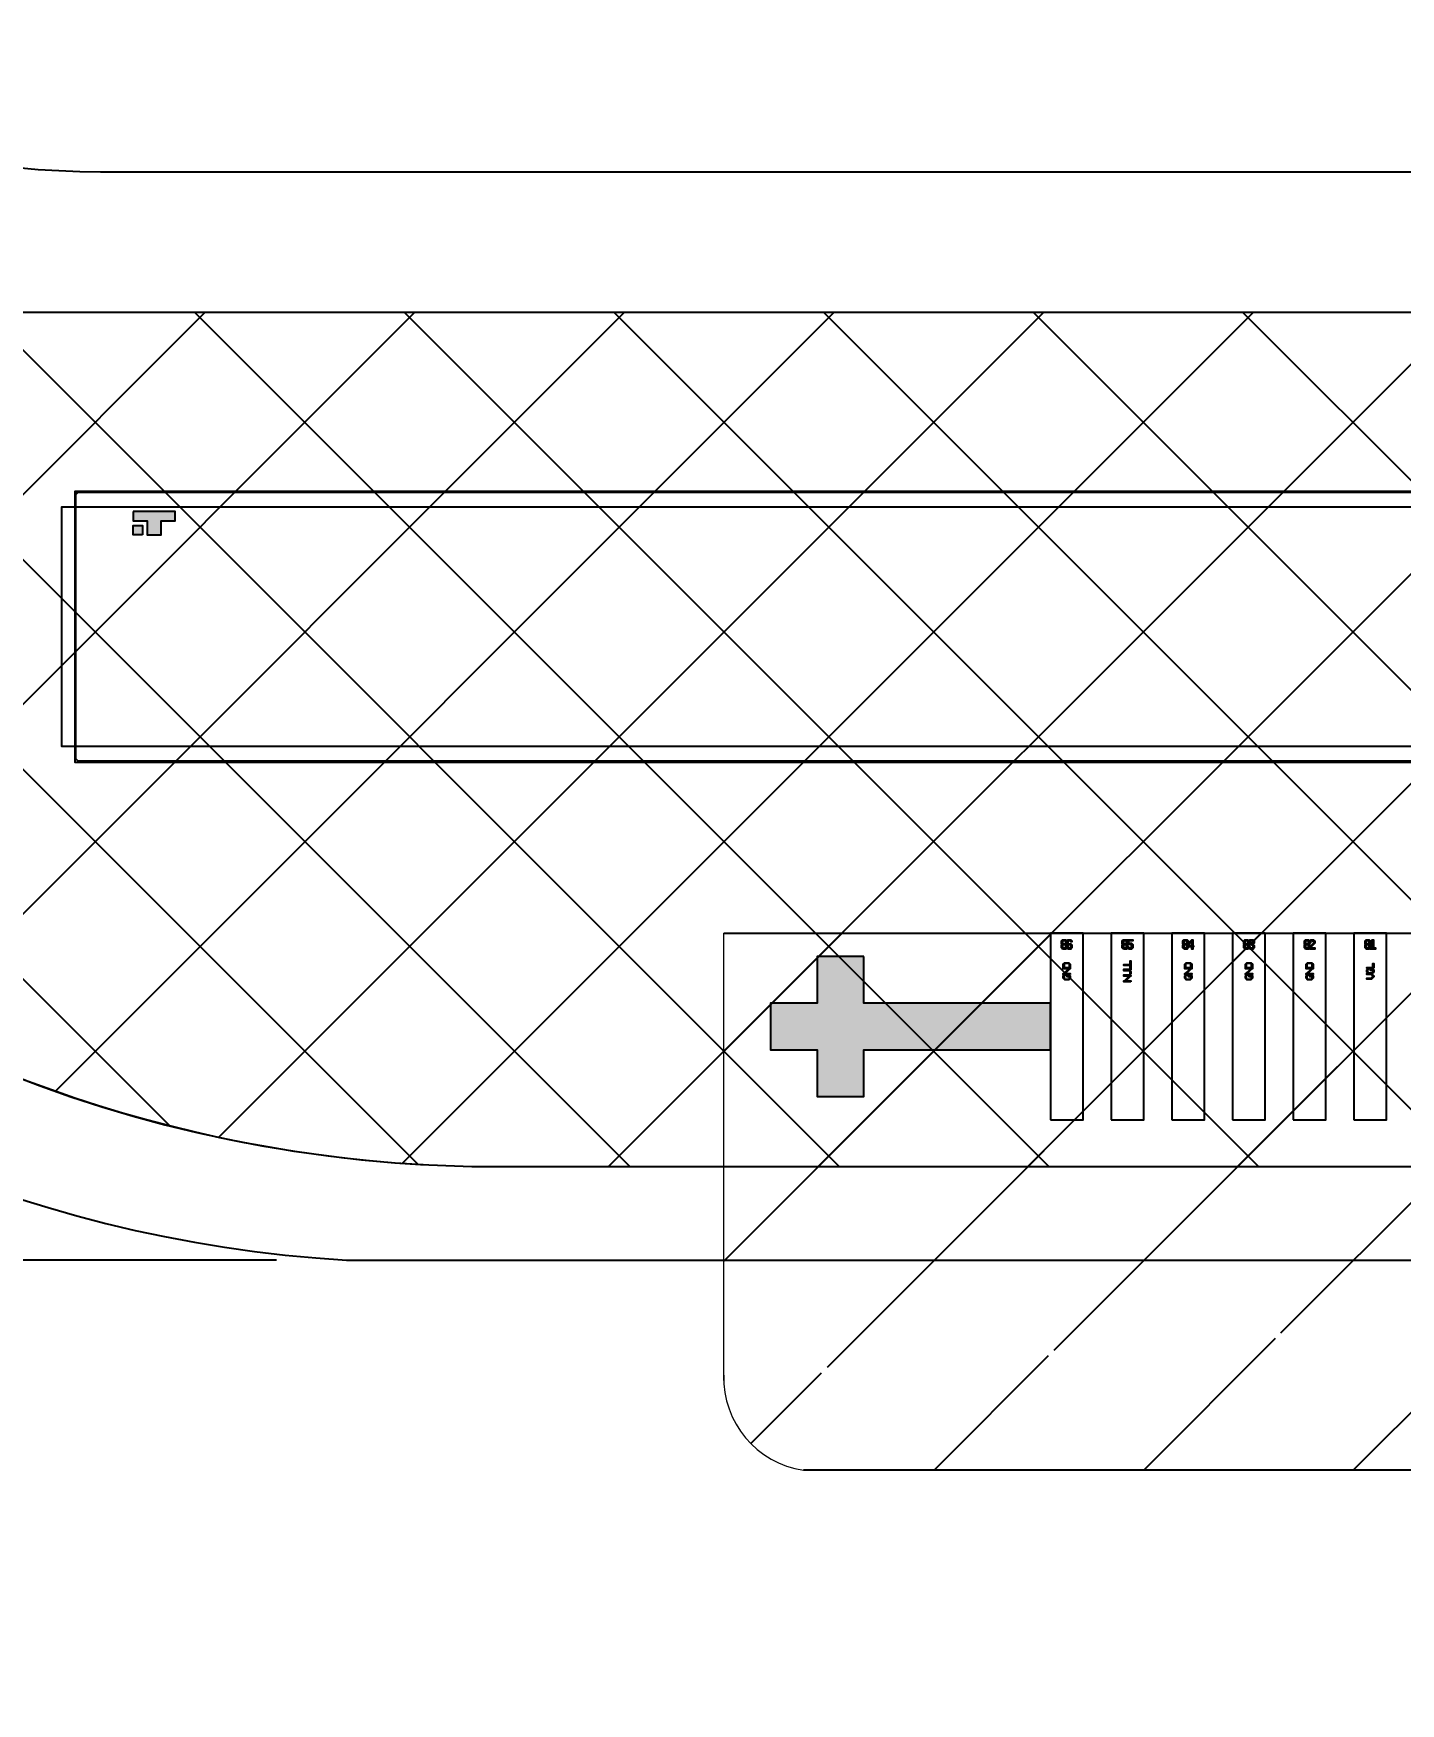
# Model space of a CAD drawing. Header units: inches. Extents: x 4290 to 4597, y -1782 to -1574.
# Drawn here: x 4374.958 to 4377.887, y -1674.746 to -1671.169 of the extents above; entities that cross this region are included whole.
import ezdxf

# ---------------------------------------------------------------- set-up
doc = ezdxf.new("R2010")
doc.units = ezdxf.units.IN
doc.header["$LTSCALE"] = 0.2
doc.header["$MEASUREMENT"] = 0
for name, color, linetype in [('5剖面线层', 2, 'Continuous'), ('B_M.drawing', 7, 'Continuous'), ('DWG', 7, 'Continuous'), ('FPC', 5, 'Continuous'), ('L127.drawing', 1, 'Continuous'), ('L34.drawing', 2, 'Continuous'), ('LAYOUT.drawing', 7, 'Continuous'), ('OUTLINE.drawing', 5, 'Continuous')]:
    doc.layers.add(name, color=color, linetype=linetype)
doc.layers.add('dim', color=82, linetype='Continuous', lineweight=9)
doc.styles.add('宋体', font='')
doc.styles.add('样式 1', font='', dxfattribs={"width": 0.75})
doc.styles.get('宋体').set_extended_font_data('SimSun')
doc.styles.get('样式 1').set_extended_font_data('SimSun')
doc.dimstyles.new('ISO-25$0', dxfattribs={"dimscale": 0, "dimtxt": 1, "dimasz": 0.6, "dimexe": 0.5, "dimexo": 0.3, "dimgap": 0.2, "dimtad": 1, "dimrnd": 0.0005, "dimdsep": 46, "dimtxsty": '样式 1', "dimcen": 2.5, "dimclrd": 3, "dimclre": 3, "dimclrt": 3, "dimazin": 0, "dimtfac": 1, "dimtmove": 0, "dimatfit": 3, "dimfxl": 1, "dimlwd": 9, "dimlwe": 9, "dimarcsym": 0})
doc.dimstyles.new('STANDARD$0', dxfattribs={"dimtxt": 2, "dimasz": 2, "dimexe": 0.2, "dimexo": 0.2, "dimgap": 1, "dimtad": 1, "dimdec": 1, "dimzin": 0, "dimdsep": 46, "dimtxsty": 'Standard', "dimcen": 0, "dimclrd": 256, "dimclre": 256, "dimclrt": 7, "dimadec": 0, "dimazin": 0, "dimtfac": 1, "dimtdec": 1, "dimtofl": 0, "dimtmove": 0, "dimatfit": 0, "dimfxl": 1, "dimtolj": 1, "dimtzin": 0, "dimarcsym": 0})

# ---------------------------------------------------------------- blocks, each defined once
blk = doc.blocks.new('*D54')
at = {"layer": 'Defpoints', "color": 0, "transparency": 16777216}
for p in [(4361.4878, -1633.5805), (4387.1421, -1633.5805), (4384.0112, -1676.2605)]:
    blk.add_point(p, dxfattribs=at)
at = {"layer": 'dim', "color": 7, "lineweight": -2, "transparency": 16777216}
for p, q in [((4386.9921, -1633.5805), (4361.4878, -1633.5805)), ((4361.4878, -1674.9605), (4361.4878, -1634.8805)), ((4383.8612, -1676.2605), (4361.4878, -1676.2605))]:
    blk.add_line(p, q, dxfattribs=at)
at = {"layer": 'dim', "color": 7, "transparency": 16777216}
for points in [[(4361.2711, -1634.8805), (4361.7045, -1634.8805), (4361.4878, -1633.5805)], [(4361.2711, -1674.9605), (4361.7045, -1674.9605), (4361.4878, -1676.2605)]]:
    blk.add_solid(points, dxfattribs=at)
at = {"layer": 'dim', "color": 7, "transparency": 16777216, "insert": (4360.5842, -1654.9205), "char_height": 1.3, "attachment_point": 5, "rotation": 90, "style": '宋体'}
blk.add_mtext('\\A1;LENS OD 42.68', dxfattribs=at)
blk = doc.blocks.new('*D58')
at = {"layer": 'Defpoints', "color": 0, "transparency": 16777216}
for p in [(4371.3567, -1656.5888), (4382.4042, -1687.0106), (4371.3567, -1693.1817)]:
    blk.add_point(p, dxfattribs=at)
at = {"layer": 'dim', "color": 3, "lineweight": 9, "transparency": 16777216}
for p, q in [((4371.3567, -1656.8888), (4371.3567, -1693.6817)), ((4382.4042, -1687.3106), (4382.4042, -1693.6817)), ((4381.8042, -1693.1817), (4371.9567, -1693.1817))]:
    blk.add_line(p, q, dxfattribs=at)
at = {"layer": 'dim', "color": 3, "transparency": 16777216}
for points in [[(4371.9567, -1693.0817), (4371.9567, -1693.2817), (4371.3567, -1693.1817)], [(4381.8042, -1693.0817), (4381.8042, -1693.2817), (4382.4042, -1693.1817)]]:
    blk.add_solid(points, dxfattribs=at)
at = {"layer": 'dim', "color": 3, "transparency": 16777216, "insert": (4376.8804, -1692.4426), "char_height": 1, "attachment_point": 5, "style": '样式 1'}
blk.add_mtext('11.05±0.5', dxfattribs=at)
blk = doc.blocks.new('ic_GC')
at = {"layer": 'B_M.drawing'}
blk.add_lwpolyline([(-7.65, -0.29), (-7.65, 0.29), (7.65, 0.29), (7.65, 0.2855), (7.6455, 0.2855), (7.643, 0.288), (-7.643, 0.288), (-7.648, 0.283), (-7.648, -0.283), (-7.643, -0.288), (7.643, -0.288), (7.648, -0.283), (7.648, 0.283), (7.6455, 0.2855), (7.65, 0.2855), (7.65, -0.29), (-7.65, -0.29)], close=True, dxfattribs=at)
blk = doc.blocks.new('ic_mark_r')
at = {"layer": '5剖面线层'}
h = blk.add_hatch(color=3, dxfattribs=at)
h.dxf.hatch_style = 1
h.paths.add_polyline_path([(0.045, 0.02495), (0.045, 0.00505), (0.015, 0.00505), (0.015, -0.02495), (-0.015, -0.02495), (-0.015, 0.00505), (-0.045, 0.00505), (-0.045, 0.02495)])
h.paths.add_polyline_path([(0.025, -0.02495), (0.045, -0.02495), (0.045, -0.00495), (0.025, -0.00495)])
at = {"layer": 'OUTLINE.drawing'}
for points in [[(0.045, 0.02495), (0.045, 0.00505), (0.015, 0.00505), (0.015, -0.02495), (-0.015, -0.02495), (-0.015, 0.00505), (-0.045, 0.00505), (-0.045, 0.02495), (0.045, 0.02495)], [(0.025, -0.02495), (0.045, -0.02495), (0.045, -0.00495), (0.025, -0.00495), (0.025, -0.02495)]]:
    blk.add_lwpolyline(points, close=True, dxfattribs=at)
blk = doc.blocks.new('ic_89v3_spec_out_line')
at = {"layer": 'L127.drawing'}
blk.add_lwpolyline([(-7.6775, -0.2565), (7.6775, -0.2565), (7.6775, 0.2565), (-7.6775, 0.2565), (-7.6775, -0.2565)], close=True, dxfattribs=at)
blk.add_lwpolyline([(-7.6775, -0.2565), (7.6775, -0.2565), (7.6775, 0.2565), (-7.6775, 0.2565), (-7.6775, -0.2565)], close=True, dxfattribs=at)
blk.add_lwpolyline([(-7.6775, -0.2565), (7.6775, -0.2565), (7.6775, 0.2565), (-7.6775, 0.2565), (-7.6775, -0.2565)], close=True, dxfattribs=at)
blk = doc.blocks.new('ALIGN_R')
at = {"layer": 'L34.drawing'}
for points in [[(0.045, 0.0199), (0.045, 0), (0.015, 0), (0.015, -0.03), (-0.015, -0.03), (-0.015, 0), (-0.045, 0), (-0.045, 0.0199), (0.045, 0.0199)], [(0.025, -0.03), (0.045, -0.03), (0.045, -0.01), (0.025, -0.01), (0.025, -0.03)]]:
    blk.add_lwpolyline(points, close=True, dxfattribs=at)
blk = doc.blocks.new('ic_89v3_spec_pad_location')
for name, p in [('ic_89v3_spec_out_line', (0, 0)), ('ALIGN_R', (7.48, 0.2265))]:
    blk.add_blockref(name, p)
blk = doc.blocks.new('ic_all')
at = {"xscale": -1}
for name, p in [('ic_GC', (-0.71194, -0.08845)), ('ic_89v3_spec_pad_location', (-0.71194, -0.08795)), ('ic_mark_r', (-8.19194, 0.1335))]:
    blk.add_blockref(name, p, dxfattribs=at)
blk = doc.blocks.new('fpc_pad')
at = {"layer": 'OUTLINE.drawing'}
blk.add_lwpolyline([(-0.035, -0.2), (0.035, -0.2), (0.035, 0.2), (-0.035, 0.2), (-0.035, -0.2)], close=True, dxfattribs=at)
blk = doc.blocks.new('fpc_pad_dummy')
at = {"layer": 'OUTLINE.drawing'}
blk.add_lwpolyline([(-0.035, -0.2), (0.035, -0.2), (0.035, 0.2), (-0.035, 0.2), (-0.035, -0.2)], close=True, dxfattribs=at)
blk = doc.blocks.new('fpc_mark')
at = {"layer": '5剖面线层'}
h = blk.add_hatch(color=3, dxfattribs=at)
h.dxf.hatch_style = 1
h.paths.add_polyline_path([(-0.1, 0.15), (-0.2, 0.15), (-0.2, 0.05), (-0.3, 0.05), (-0.3, -0.05), (-0.2, -0.05), (-0.2, -0.15), (-0.1, -0.15), (-0.1, -0.05), (0.3, -0.05), (0.3, 0.05), (-0.1, 0.05)])
at = {"layer": 'OUTLINE.drawing'}
blk.add_lwpolyline([(-0.1, 0.15), (-0.2, 0.15), (-0.2, 0.05), (-0.3, 0.05), (-0.3, -0.05), (-0.2, -0.05), (-0.2, -0.15), (-0.1, -0.15), (-0.1, -0.05), (0.3, -0.05), (0.3, 0.05), (-0.1, 0.05), (-0.1, 0.15)], close=True, dxfattribs=at)
blk = doc.blocks.new('fpc_label')
at = {"layer": 'LAYOUT.drawing'}
for points in [[(-5.64749, 0.05355), (-5.66249, 0.05355), (-5.66249, 0.06188), (-5.65916, 0.06521), (-5.65082, 0.06521), (-5.64749, 0.06188), (-5.64749, 0.05522), (-5.64916, 0.05522), (-5.64916, 0.06105), (-5.65166, 0.06354), (-5.65832, 0.06354), (-5.66083, 0.06105), (-5.66083, 0.05522), (-5.64749, 0.05522), (-5.64749, 0.05355)], [(-5.64749, 0.04022), (-5.66249, 0.04022), (-5.66249, 0.04188), (-5.66125, 0.04188), (-5.65249, 0.05063), (-5.65249, 0.05189), (-5.66249, 0.05189), (-5.66249, 0.05355), (-5.64749, 0.05355), (-5.64749, 0.05189), (-5.64874, 0.05189), (-5.65708, 0.04355), (-5.65708, 0.04188), (-5.64749, 0.04188), (-5.64749, 0.04022)], [(-5.64749, 0.03189), (-5.65082, 0.02856), (-5.65916, 0.02856), (-5.66249, 0.03189), (-5.66249, 0.03689), (-5.65916, 0.04022), (-5.6575, 0.04022), (-5.6575, 0.03855), (-5.65832, 0.03855), (-5.66083, 0.03606), (-5.66083, 0.03272), (-5.65832, 0.03023), (-5.65166, 0.03023), (-5.64916, 0.03272), (-5.64916, 0.03606), (-5.65166, 0.03855), (-5.65249, 0.03855), (-5.65249, 0.03522), (-5.65415, 0.03522), (-5.65415, 0.04022), (-5.65082, 0.04022), (-5.64749, 0.03689), (-5.64749, 0.03189)], [(-5.51749, 0.05938), (-5.53249, 0.05938), (-5.53249, 0.06104), (-5.51916, 0.06104), (-5.51916, 0.06938), (-5.51749, 0.06938), (-5.51749, 0.05938)], [(-5.51749, 0.04937), (-5.53249, 0.04937), (-5.53249, 0.05104), (-5.51916, 0.05104), (-5.51916, 0.05938), (-5.51749, 0.05938), (-5.51749, 0.04937)], [(-5.51749, 0.04105), (-5.52082, 0.03772), (-5.53249, 0.03772), (-5.53249, 0.03938), (-5.52166, 0.03938), (-5.51916, 0.04187), (-5.51916, 0.04522), (-5.52166, 0.04771), (-5.53249, 0.04771), (-5.53249, 0.04937), (-5.52082, 0.04937), (-5.51749, 0.04604), (-5.51749, 0.04105)], [(-5.51749, 0.02438), (-5.53249, 0.02438), (-5.53249, 0.02605), (-5.53125, 0.02605), (-5.52249, 0.03479), (-5.52249, 0.03605), (-5.53249, 0.03605), (-5.53249, 0.03772), (-5.51749, 0.03772), (-5.51749, 0.03605), (-5.51874, 0.03605), (-5.52708, 0.02771), (-5.52708, 0.02605), (-5.51749, 0.02605), (-5.51749, 0.02438)], [(-5.38749, 0.05355), (-5.40249, 0.05355), (-5.40249, 0.06188), (-5.39916, 0.06521), (-5.39082, 0.06521), (-5.38749, 0.06188), (-5.38749, 0.05522), (-5.38916, 0.05522), (-5.38916, 0.06105), (-5.39166, 0.06354), (-5.39832, 0.06354), (-5.40083, 0.06105), (-5.40083, 0.05522), (-5.38749, 0.05522), (-5.38749, 0.05355)], [(-5.38749, 0.04022), (-5.40249, 0.04022), (-5.40249, 0.04188), (-5.40125, 0.04188), (-5.39249, 0.05063), (-5.39249, 0.05189), (-5.40249, 0.05189), (-5.40249, 0.05355), (-5.38749, 0.05355), (-5.38749, 0.05189), (-5.38874, 0.05189), (-5.39708, 0.04355), (-5.39708, 0.04188), (-5.38749, 0.04188), (-5.38749, 0.04022)], [(-5.38749, 0.03189), (-5.39082, 0.02856), (-5.39916, 0.02856), (-5.40249, 0.03189), (-5.40249, 0.03689), (-5.39916, 0.04022), (-5.3975, 0.04022), (-5.3975, 0.03855), (-5.39832, 0.03855), (-5.40083, 0.03606), (-5.40083, 0.03272), (-5.39832, 0.03023), (-5.39166, 0.03023), (-5.38916, 0.03272), (-5.38916, 0.03606), (-5.39166, 0.03855), (-5.39249, 0.03855), (-5.39249, 0.03522), (-5.39415, 0.03522), (-5.39415, 0.04022), (-5.39082, 0.04022), (-5.38749, 0.03689), (-5.38749, 0.03189)], [(-5.25749, 0.05355), (-5.27249, 0.05355), (-5.27249, 0.06188), (-5.26916, 0.06521), (-5.26082, 0.06521), (-5.25749, 0.06188), (-5.25749, 0.05522), (-5.25916, 0.05522), (-5.25916, 0.06105), (-5.26166, 0.06354), (-5.26832, 0.06354), (-5.27083, 0.06105), (-5.27083, 0.05522), (-5.25749, 0.05522), (-5.25749, 0.05355)], [(-5.25749, 0.04022), (-5.27249, 0.04022), (-5.27249, 0.04188), (-5.27125, 0.04188), (-5.26249, 0.05063), (-5.26249, 0.05189), (-5.27249, 0.05189), (-5.27249, 0.05355), (-5.25749, 0.05355), (-5.25749, 0.05189), (-5.25874, 0.05189), (-5.26708, 0.04355), (-5.26708, 0.04188), (-5.25749, 0.04188), (-5.25749, 0.04022)], [(-5.25749, 0.03189), (-5.26082, 0.02856), (-5.26916, 0.02856), (-5.27249, 0.03189), (-5.27249, 0.03689), (-5.26916, 0.04022), (-5.2675, 0.04022), (-5.2675, 0.03855), (-5.26832, 0.03855), (-5.27083, 0.03606), (-5.27083, 0.03272), (-5.26832, 0.03023), (-5.26166, 0.03023), (-5.25916, 0.03272), (-5.25916, 0.03606), (-5.26166, 0.03855), (-5.26249, 0.03855), (-5.26249, 0.03522), (-5.26415, 0.03522), (-5.26415, 0.04022), (-5.26082, 0.04022), (-5.25749, 0.03689), (-5.25749, 0.03189)], [(-5.12749, 0.05355), (-5.14249, 0.05355), (-5.14249, 0.06188), (-5.13916, 0.06521), (-5.13082, 0.06521), (-5.12749, 0.06188), (-5.12749, 0.05522), (-5.12916, 0.05522), (-5.12916, 0.06105), (-5.13166, 0.06354), (-5.13832, 0.06354), (-5.14083, 0.06105), (-5.14083, 0.05522), (-5.12749, 0.05522), (-5.12749, 0.05355)], [(-5.12749, 0.04022), (-5.14249, 0.04022), (-5.14249, 0.04188), (-5.14125, 0.04188), (-5.13249, 0.05063), (-5.13249, 0.05189), (-5.14249, 0.05189), (-5.14249, 0.05355), (-5.12749, 0.05355), (-5.12749, 0.05189), (-5.12874, 0.05189), (-5.13708, 0.04355), (-5.13708, 0.04188), (-5.12749, 0.04188), (-5.12749, 0.04022)], [(-5.12749, 0.03189), (-5.13082, 0.02856), (-5.13916, 0.02856), (-5.14249, 0.03189), (-5.14249, 0.03689), (-5.13916, 0.04022), (-5.1375, 0.04022), (-5.1375, 0.03855), (-5.13832, 0.03855), (-5.14083, 0.03606), (-5.14083, 0.03272), (-5.13832, 0.03023), (-5.13166, 0.03023), (-5.12916, 0.03272), (-5.12916, 0.03606), (-5.13166, 0.03855), (-5.13249, 0.03855), (-5.13249, 0.03522), (-5.13415, 0.03522), (-5.13415, 0.04022), (-5.13082, 0.04022), (-5.12749, 0.03689), (-5.12749, 0.03189)], [(-4.99749, 0.05353), (-5.01249, 0.05353), (-5.01249, 0.0552), (-4.99916, 0.0552), (-4.99916, 0.06354), (-4.99749, 0.06354), (-4.99749, 0.05353)], [(-4.99749, 0.04521), (-5.00082, 0.04188), (-5.00916, 0.04188), (-5.01249, 0.04521), (-5.01249, 0.0502), (-5.00916, 0.05353), (-5.0075, 0.05353), (-5.0075, 0.05187), (-5.00832, 0.05187), (-5.01083, 0.04938), (-5.01083, 0.04603), (-5.00832, 0.04354), (-5.00166, 0.04354), (-4.99916, 0.04603), (-4.99916, 0.04938), (-5.00166, 0.05187), (-5.00249, 0.05187), (-5.00249, 0.04854), (-5.00415, 0.04854), (-5.00415, 0.05353), (-5.00082, 0.05353), (-4.99749, 0.0502), (-4.99749, 0.04521)], [(-4.99749, 0.03522), (-5.00249, 0.03022), (-5.01249, 0.03022), (-5.01249, 0.03189), (-5.00333, 0.03189), (-4.99916, 0.03604), (-5.00333, 0.04021), (-5.01249, 0.04021), (-5.01249, 0.04188), (-5.00249, 0.04188), (-4.99749, 0.03688), (-4.99749, 0.03522)]]:
    blk.add_lwpolyline(points, close=True, dxfattribs=at)
blk = doc.blocks.new('fpc_label_num')
at = {"layer": 'LAYOUT.drawing'}
for points in [[(-5.66108, -0.00283), (-5.6633, -0.00061), (-5.6633, 0.00605), (-5.6622, 0.00717), (-5.6633, 0.00829), (-5.6633, 0.01495), (-5.66108, 0.01717), (-5.65442, 0.01717), (-5.6522, 0.01495), (-5.6522, 0.01161), (-5.65442, 0.01161), (-5.65442, 0.01383), (-5.65552, 0.01495), (-5.65998, 0.01495), (-5.66108, 0.01383), (-5.66108, 0.00939), (-5.65998, 0.00829), (-5.65552, 0.00829), (-5.65442, 0.00939), (-5.65442, 0.01161), (-5.6522, 0.01161), (-5.6522, 0.00829), (-5.6533, 0.00717), (-5.6522, 0.00605), (-5.6522, 0.00273), (-5.65442, 0.00273), (-5.65442, 0.00495), (-5.65552, 0.00605), (-5.65998, 0.00605), (-5.66108, 0.00495), (-5.66108, 0.00051), (-5.65998, -0.00061), (-5.65552, -0.00061), (-5.65442, 0.00051), (-5.65442, 0.00273), (-5.6522, 0.00273), (-5.6522, -0.00061), (-5.65442, -0.00283), (-5.66108, -0.00283)], [(-5.64998, -0.00283), (-5.6522, -0.00061), (-5.6522, 0.01495), (-5.64998, 0.01717), (-5.64332, 0.01717), (-5.6411, 0.01495), (-5.6411, 0.01273), (-5.64332, 0.01273), (-5.64332, 0.01383), (-5.64442, 0.01495), (-5.64888, 0.01495), (-5.64998, 0.01383), (-5.64998, 0.00829), (-5.64332, 0.00829), (-5.6411, 0.00605), (-5.6411, 0.00273), (-5.64332, 0.00273), (-5.64332, 0.00495), (-5.64442, 0.00605), (-5.64888, 0.00605), (-5.64998, 0.00495), (-5.64998, 0.00051), (-5.64888, -0.00061), (-5.64442, -0.00061), (-5.64332, 0.00051), (-5.64332, 0.00273), (-5.6411, 0.00273), (-5.6411, -0.00061), (-5.64332, -0.00283), (-5.64998, -0.00283)], [(-5.53108, -0.00283), (-5.5333, -0.00061), (-5.5333, 0.00605), (-5.5322, 0.00717), (-5.5333, 0.00829), (-5.5333, 0.01495), (-5.53108, 0.01717), (-5.52442, 0.01717), (-5.5222, 0.01495), (-5.5222, 0.01161), (-5.52442, 0.01161), (-5.52442, 0.01383), (-5.52552, 0.01495), (-5.52998, 0.01495), (-5.53108, 0.01383), (-5.53108, 0.00939), (-5.52998, 0.00829), (-5.52552, 0.00829), (-5.52442, 0.00939), (-5.52442, 0.01161), (-5.5222, 0.01161), (-5.5222, 0.00829), (-5.5233, 0.00717), (-5.5222, 0.00605), (-5.5222, 0.00273), (-5.52442, 0.00273), (-5.52442, 0.00495), (-5.52552, 0.00605), (-5.52998, 0.00605), (-5.53108, 0.00495), (-5.53108, 0.00051), (-5.52998, -0.00061), (-5.52552, -0.00061), (-5.52442, 0.00051), (-5.52442, 0.00273), (-5.5222, 0.00273), (-5.5222, -0.00061), (-5.52442, -0.00283), (-5.53108, -0.00283)], [(-5.51998, -0.00283), (-5.5222, -0.00061), (-5.5222, 0.00161), (-5.51998, 0.00161), (-5.51998, 0.00051), (-5.51888, -0.00061), (-5.51442, -0.00061), (-5.51332, 0.00051), (-5.51332, 0.00605), (-5.51442, 0.00717), (-5.5222, 0.00717), (-5.5222, 0.01717), (-5.5111, 0.01717), (-5.5111, 0.01495), (-5.51998, 0.01495), (-5.51998, 0.00939), (-5.51332, 0.00939), (-5.5111, 0.00717), (-5.5111, -0.00061), (-5.51332, -0.00283), (-5.51998, -0.00283)], [(-5.40108, -0.00283), (-5.4033, -0.00061), (-5.4033, 0.00605), (-5.4022, 0.00717), (-5.4033, 0.00829), (-5.4033, 0.01495), (-5.40108, 0.01717), (-5.39442, 0.01717), (-5.3922, 0.01495), (-5.3922, 0.01161), (-5.39442, 0.01161), (-5.39442, 0.01383), (-5.39552, 0.01495), (-5.39998, 0.01495), (-5.40108, 0.01383), (-5.40108, 0.00939), (-5.39998, 0.00829), (-5.39552, 0.00829), (-5.39442, 0.00939), (-5.39442, 0.01161), (-5.3922, 0.01161), (-5.3922, 0.00829), (-5.3933, 0.00717), (-5.3922, 0.00605), (-5.3922, 0.00273), (-5.39442, 0.00273), (-5.39442, 0.00495), (-5.39552, 0.00605), (-5.39998, 0.00605), (-5.40108, 0.00495), (-5.40108, 0.00051), (-5.39998, -0.00061), (-5.39552, -0.00061), (-5.39442, 0.00051), (-5.39442, 0.00273), (-5.3922, 0.00273), (-5.3922, -0.00061), (-5.39442, -0.00283), (-5.40108, -0.00283)], [(-5.3922, 0.00161), (-5.3922, 0.00939), (-5.38442, 0.01717), (-5.3822, 0.01717), (-5.3822, 0.00383), (-5.3811, 0.00383), (-5.3811, 0.00161), (-5.3822, 0.00161), (-5.3822, -0.00283), (-5.38442, -0.00283), (-5.38442, 0.00161), (-5.38998, 0.00161), (-5.38998, 0.00383), (-5.38442, 0.00383), (-5.38442, 0.01273), (-5.38554, 0.01273), (-5.38998, 0.00829), (-5.38998, 0.00161), (-5.3922, 0.00161)], [(-5.27108, -0.00283), (-5.2733, -0.00061), (-5.2733, 0.00605), (-5.2722, 0.00717), (-5.2733, 0.00829), (-5.2733, 0.01495), (-5.27108, 0.01717), (-5.26442, 0.01717), (-5.2622, 0.01495), (-5.2622, 0.01161), (-5.26442, 0.01161), (-5.26442, 0.01383), (-5.26552, 0.01495), (-5.26998, 0.01495), (-5.27108, 0.01383), (-5.27108, 0.00939), (-5.26998, 0.00829), (-5.26552, 0.00829), (-5.26442, 0.00939), (-5.26442, 0.01161), (-5.2622, 0.01161), (-5.2622, 0.00829), (-5.2633, 0.00717), (-5.2622, 0.00605), (-5.2622, 0.00273), (-5.26442, 0.00273), (-5.26442, 0.00495), (-5.26552, 0.00605), (-5.26998, 0.00605), (-5.27108, 0.00495), (-5.27108, 0.00051), (-5.26998, -0.00061), (-5.26552, -0.00061), (-5.26442, 0.00051), (-5.26442, 0.00273), (-5.2622, 0.00273), (-5.2622, -0.00061), (-5.26442, -0.00283), (-5.27108, -0.00283)], [(-5.25998, -0.00283), (-5.2622, -0.00061), (-5.2622, 0.00273), (-5.25998, 0.00273), (-5.25998, 0.00051), (-5.25888, -0.00061), (-5.25442, -0.00061), (-5.25332, 0.00051), (-5.25332, 0.00383), (-5.25554, 0.00605), (-5.25776, 0.00605), (-5.25776, 0.00829), (-5.25554, 0.00829), (-5.25332, 0.01051), (-5.25332, 0.01383), (-5.25442, 0.01495), (-5.25888, 0.01495), (-5.25998, 0.01383), (-5.25998, 0.01161), (-5.2622, 0.01161), (-5.2622, 0.01495), (-5.25998, 0.01717), (-5.25332, 0.01717), (-5.2511, 0.01495), (-5.2511, 0.00939), (-5.25332, 0.00717), (-5.2511, 0.00495), (-5.2511, -0.00061), (-5.25332, -0.00283), (-5.25998, -0.00283)], [(-5.14108, -0.00283), (-5.1433, -0.00061), (-5.1433, 0.00605), (-5.1422, 0.00717), (-5.1433, 0.00829), (-5.1433, 0.01495), (-5.14108, 0.01717), (-5.13442, 0.01717), (-5.1322, 0.01495), (-5.1322, 0.01161), (-5.13442, 0.01161), (-5.13442, 0.01383), (-5.13552, 0.01495), (-5.13998, 0.01495), (-5.14108, 0.01383), (-5.14108, 0.00939), (-5.13998, 0.00829), (-5.13552, 0.00829), (-5.13442, 0.00939), (-5.13442, 0.01161), (-5.1322, 0.01161), (-5.1322, 0.00829), (-5.1333, 0.00717), (-5.1322, 0.00605), (-5.1322, 0.00273), (-5.13442, 0.00273), (-5.13442, 0.00495), (-5.13552, 0.00605), (-5.13998, 0.00605), (-5.14108, 0.00495), (-5.14108, 0.00051), (-5.13998, -0.00061), (-5.13552, -0.00061), (-5.13442, 0.00051), (-5.13442, 0.00273), (-5.1322, 0.00273), (-5.1322, -0.00061), (-5.13442, -0.00283), (-5.14108, -0.00283)], [(-5.1322, -0.00283), (-5.1322, 0.00161), (-5.12332, 0.01051), (-5.12332, 0.01273), (-5.12554, 0.01495), (-5.12776, 0.01495), (-5.12998, 0.01273), (-5.12998, 0.01051), (-5.1322, 0.01051), (-5.1322, 0.01383), (-5.12888, 0.01717), (-5.12442, 0.01717), (-5.1211, 0.01383), (-5.1211, 0.00939), (-5.12998, 0.00051), (-5.12998, -0.00061), (-5.1211, -0.00061), (-5.1211, -0.00283), (-5.1322, -0.00283)], [(-5.01108, -0.00283), (-5.0133, -0.00061), (-5.0133, 0.00605), (-5.0122, 0.00717), (-5.0133, 0.00829), (-5.0133, 0.01495), (-5.01108, 0.01717), (-5.00442, 0.01717), (-5.0022, 0.01495), (-5.0022, 0.01161), (-5.00442, 0.01161), (-5.00442, 0.01383), (-5.00552, 0.01495), (-5.00998, 0.01495), (-5.01108, 0.01383), (-5.01108, 0.00939), (-5.00998, 0.00829), (-5.00552, 0.00829), (-5.00442, 0.00939), (-5.00442, 0.01161), (-5.0022, 0.01161), (-5.0022, 0.00829), (-5.0033, 0.00717), (-5.0022, 0.00605), (-5.0022, 0.00273), (-5.00442, 0.00273), (-5.00442, 0.00495), (-5.00552, 0.00605), (-5.00998, 0.00605), (-5.01108, 0.00495), (-5.01108, 0.00051), (-5.00998, -0.00061), (-5.00552, -0.00061), (-5.00442, 0.00051), (-5.00442, 0.00273), (-5.0022, 0.00273), (-5.0022, -0.00061), (-5.00442, -0.00283), (-5.01108, -0.00283)], [(-5.0022, -0.00283), (-5.0022, -0.00061), (-4.99776, -0.00061), (-4.99776, 0.01273), (-4.99998, 0.01273), (-4.99998, 0.01495), (-4.99776, 0.01717), (-4.99554, 0.01717), (-4.99554, -0.00061), (-4.9911, -0.00061), (-4.9911, -0.00283), (-5.0022, -0.00283)]]:
    blk.add_lwpolyline(points, close=True, dxfattribs=at)
blk = doc.blocks.new('fpc')
for name, p in [('fpc_pad', (-0.095, 0.2)), ('fpc_pad_dummy', (0.035, 0.2)), ('fpc_label_num', (5.5572, 0.36881)), ('fpc_mark', (-0.43, 0.2)), ('fpc_label', (5.55999, 0.27157))]:
    blk.add_blockref(name, p)
at = {"row_count": 1, "column_count": 82, "row_spacing": 0.403, "column_spacing": 0.13}
blk.add_blockref('fpc_pad', (0.165, 0.2), dxfattribs=at)
blk = doc.blocks.new('*D118')
at = {"layer": 'Defpoints', "color": 0, "transparency": 16777216}
for p in [(4373.6935, -1637.5138), (4364.2376, -1673.7958), (4375.6289, -1673.7958)]:
    blk.add_point(p, dxfattribs=at)
at = {"layer": 'dim', "color": 7, "lineweight": -2, "transparency": 16777216}
for p, q in [((4373.5435, -1637.5138), (4364.2376, -1637.5138)), ((4364.2376, -1638.8138), (4364.2376, -1672.4958)), ((4375.4789, -1673.7958), (4364.2376, -1673.7958))]:
    blk.add_line(p, q, dxfattribs=at)
at = {"layer": 'dim', "color": 7, "transparency": 16777216}
for points in [[(4364.0209, -1638.8138), (4364.4543, -1638.8138), (4364.2376, -1637.5138)], [(4364.0209, -1672.4958), (4364.4543, -1672.4958), (4364.2376, -1673.7958)]]:
    blk.add_solid(points, dxfattribs=at)
at = {"layer": 'dim', "color": 7, "transparency": 16777216, "insert": (4363.1597, -1654.428), "char_height": 1.3, "attachment_point": 5, "rotation": 90, "style": '宋体'}
blk.add_mtext('\\A1;36.28±0.20(LCM)', dxfattribs=at)

msp = doc.modelspace()

# ---------------------------------------------------------------- hatches: boundary and pattern name
h = msp.add_hatch()
h.set_pattern_fill('ANSI37', color=256, scale=0.1, style=0)
h.set_pattern_definition([(45, (3053.4208, -2100.58467), (-0.2245064, 0.2245064), []), (135, (3053.4208, -2100.58467), (-0.2245064, -0.2245064), [])])
edge = h.paths.add_edge_path()
edge.add_line((4373.2908, -1671.7658), (4392.1025, -1671.7658))
edge.add_arc((4375.952, -1670.7458), 2.85, 200.971, 270)
edge.add_line((4375.952, -1673.5958), (4389.4412, -1673.5958))
edge.add_arc((4389.4412, -1670.7458), 2.85, 270, 339.029)
h = msp.add_hatch()
h.set_pattern_fill('ANSI31', color=30, scale=0.1, style=0)
h.set_pattern_definition([(45, (3053.4208, -2100.58467), (-0.2245064, 0.2245064), [])])
edge = h.paths.add_edge_path()
edge.add_line((4376.4366, -1673.0958), (4388.9566, -1673.0958))
edge.add_line((4376.4366, -1674.0537), (4376.4366, -1673.0958))
edge.add_arc((4376.6366, -1674.0479), 0.2, 178.3428, 261.6793)
edge.add_line((4378.1366, -1674.2458), (4376.6076, -1674.2458))
edge.add_line((4378.1366, -1674.2458), (4387.6301, -1674.2458))
edge.add_line((4388.7857, -1674.2458), (4387.6301, -1674.2458))
edge.add_arc((4388.7567, -1674.0479), 0.2, 278.3207, 361.6572)
edge.add_line((4388.9566, -1674.0537), (4388.9566, -1673.0958))

# ---------------------------------------------------------------- linework, layer by layer
at = {"color": 6}
msp.add_lwpolyline([(4376.152, -1637.8138), (4389.2412, -1637.8138, -0.414214), (4392.0912, -1640.6638), (4392.0912, -1669.6658, -0.414214), (4390.2912, -1671.4658), (4375.102, -1671.4658, -0.414214), (4373.302, -1669.6658), (4373.302, -1640.6638, -0.414214)], format="xyb", close=True, dxfattribs=at)
at = {"layer": 'DWG', "color": 30}
msp.add_line((4376.4366, -1673.0958), (4388.9566, -1673.0958), dxfattribs=at)
at = {"layer": 'DWG', "color": 30, "lineweight": 0}
msp.add_line((4376.4366, -1674.0537), (4376.4366, -1673.0958), dxfattribs=at)
msp.add_arc((4376.6366, -1674.0479), 0.2, 178.3428, 261.6793, dxfattribs=at)
at = {"layer": 'FPC'}
msp.add_line((4378.1366, -1674.2458), (4376.6076, -1674.2458), dxfattribs=at)
at = {"layer": 'LAYOUT.drawing'}
for p, q in [((4373.2908, -1671.7658), (4392.1025, -1671.7658)), ((4375.6289, -1673.7958), (4389.7644, -1673.7958))]:
    msp.add_line(p, q, dxfattribs=at)
at = {"layer": 'LAYOUT.drawing', "color": 4}
msp.add_line((4375.952, -1673.5958), (4389.4412, -1673.5958), dxfattribs=at)
for start in [180, 200.971]:
    msp.add_arc((4375.952, -1670.7458), 2.85, start, 270, dxfattribs=at)
at = {"layer": 'LAYOUT.drawing'}
msp.add_arc((4375.7905, -1671.0074), 2.7931, 183.3164, 266.6836, dxfattribs=at)

# ---------------------------------------------------------------- block references
for name, p in [('ic_all', (4383.4086, -1672.3513)), ('fpc', (4377.2666, -1673.4958))]:
    msp.add_blockref(name, p)

# ---------------------------------------------------------------- dimensions: what is measured, and where the dimension line sits
at = {"layer": 'dim', "color": 7}
dim = msp.add_linear_dim(base=(4361.4878, -1633.5805), p1=(4384.0112, -1676.2605), p2=(4387.1421, -1633.5805), angle=90, text='LENS OD <>', dimstyle='STANDARD$0', override={"dimscale": 0.5, "dimtxt": 2.6, "dimasz": 2.6, "dimexe": 0, "dimexo": 0.3, "dimgap": 0.5, "dimtoh": 1, "dimdec": 2, "dimtxsty": '宋体', "dimclrd": 7, "dimclre": 7, "dimadec": 1, "dimtdec": 2, "dimatfit": 3}, dxfattribs=at)
dim.commit()
dim.dimension.update_dxf_attribs({"geometry": '*D54', "text_midpoint": (4360.5842, -1654.9205)})
dim = msp.add_linear_dim(base=(4364.2376, -1673.7958), p1=(4373.6935, -1637.5138), p2=(4375.6289, -1673.7958), angle=90, text='<>(LCM)', dimstyle='STANDARD$0', override={"dimscale": 0.5, "dimtxt": 2.6, "dimasz": 2.6, "dimexe": 0, "dimexo": 0.3, "dimgap": 0.5, "dimtoh": 1, "dimdec": 2, "dimtxsty": '宋体', "dimclrd": 7, "dimclre": 7, "dimadec": 1, "dimtol": 1, "dimtp": 0.2, "dimtm": 0.2, "dimtdec": 2, "dimatfit": 3}, dxfattribs=at)
dim.commit()
dim.dimension.update_dxf_attribs({"geometry": '*D118', "text_midpoint": (4364.2376, -1654.428), "dimtype": 160})
at = {"layer": 'dim'}
dim = msp.add_linear_dim(base=(4371.3567, -1693.1817), p1=(4382.4042, -1687.0106), p2=(4371.3567, -1656.5888), dimstyle='ISO-25$0', override={"dimscale": 1, "dimgap": 0.2, "dimtol": 1, "dimlim": 0, "dimtp": 0.5, "dimtm": 0.5}, dxfattribs=at)
dim.commit()
dim.dimension.update_dxf_attribs({"geometry": '*D58', "text_midpoint": (4376.8804, -1692.4426)})

doc.saveas('drawing.dxf')
